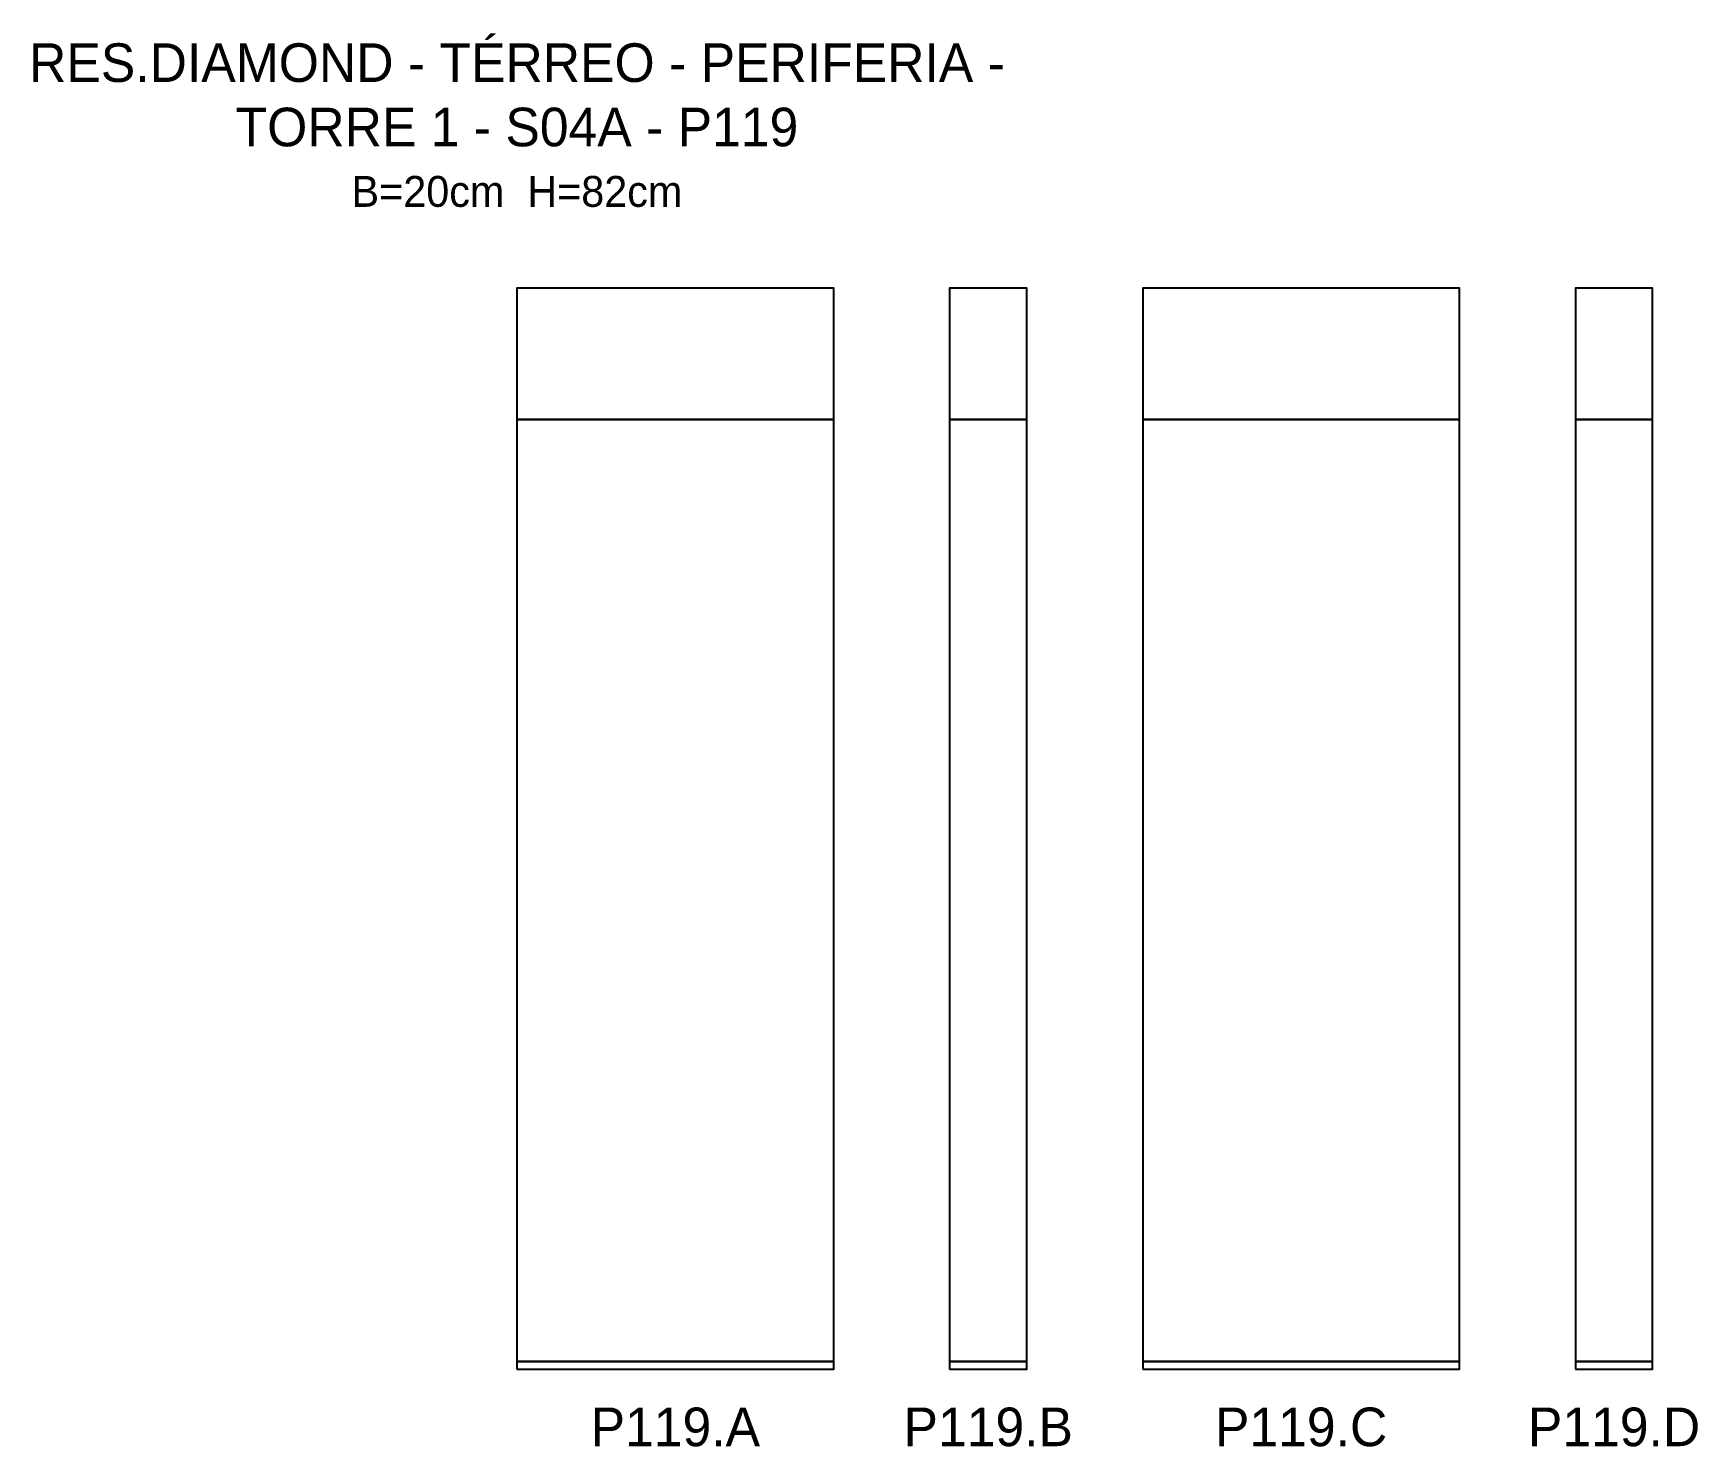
# Model space of a CAD drawing. Header units: metres. Extents: x -125 to 306, y -20 to 346.
import ezdxf

# ---------------------------------------------------------------- set-up
doc = ezdxf.new("R2010")
doc.units = ezdxf.units.M
for name, color, linetype in [('Cota Secao (2x)', 3, 'Continuous'), ('NOMENCLATURA', 1, 'Continuous'), ('Paineis', 7, 'Continuous'), ('Texto Secao', 2, 'Continuous')]:
    doc.layers.add(name, color=color, linetype=linetype)

msp = doc.modelspace()

# ---------------------------------------------------------------- linework, layer by layer
at = {"layer": 'Paineis'}
for points in [[(0, 246), (82, 246), (82, 280), (0, 280)], [(112, 246), (132, 246), (132, 280), (112, 280)], [(162, 246), (244, 246), (244, 280), (162, 280)], [(274, 246), (294, 246), (294, 280), (274, 280)], [(0, 2), (82, 2), (82, 246), (0, 246)], [(112, 2), (132, 2), (132, 246), (112, 246)], [(162, 2), (244, 2), (244, 246), (162, 246)], [(274, 2), (294, 2), (294, 246), (274, 246)], [(0, 0), (82, 0), (82, 2), (0, 2)], [(112, 0), (132, 0), (132, 2), (112, 2)], [(162, 0), (244, 0), (244, 2), (162, 2)], [(274, 0), (294, 0), (294, 2), (274, 2)]]:
    msp.add_lwpolyline(points, close=True, dxfattribs=at)

# ---------------------------------------------------------------- texts
at = {"layer": 'Cota Secao (2x)', "insert": (0, 305), "char_height": 8, "width": 314, "attachment_point": 5}
msp.add_mtext('B=20cm  H=82cm', dxfattribs=at)
at = {"layer": 'NOMENCLATURA', "insert": (0, 330), "char_height": 10, "width": 300, "attachment_point": 5}
msp.add_mtext('RES.DIAMOND - TÉRREO - PERIFERIA - TORRE 1 - S04A - P119', dxfattribs=at)
at = {"layer": 'Texto Secao', "char_height": 10, "attachment_point": 5}
for s, insert, width in [('P119.A', (41, -15), 102), ('P119.B', (122, -15), 40), ('P119.C', (203, -15), 102), ('P119.D', (284, -15), 40)]:
    msp.add_mtext(s, dxfattribs=dict(at, insert=insert, width=width))

doc.saveas('drawing.dxf')
